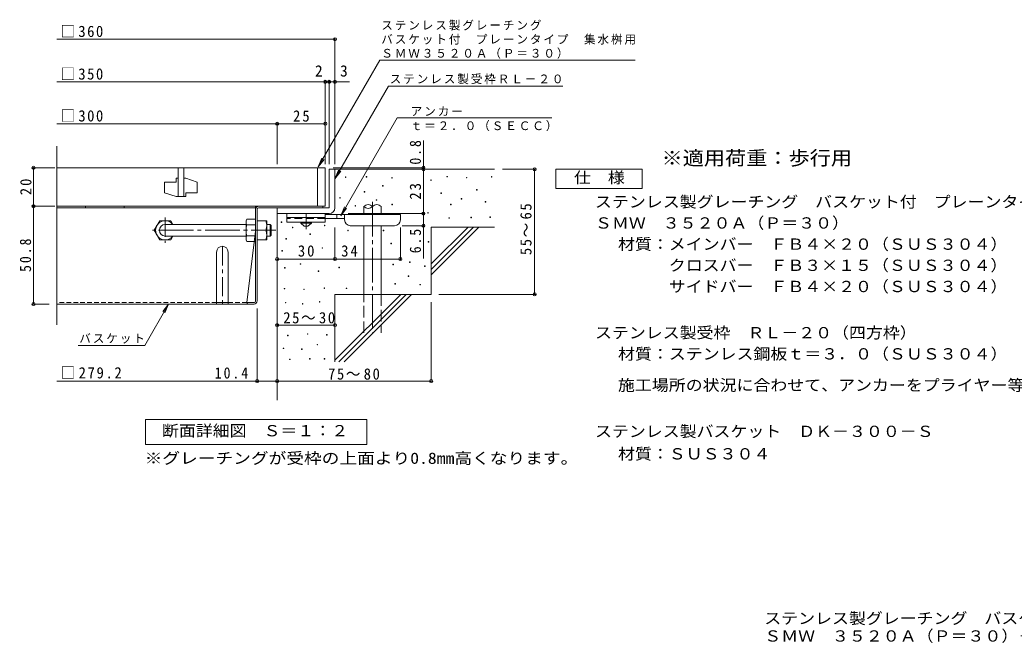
# Model space of a CAD drawing. Units: millimetres on the paper, enlarged 4 times, with parts at other scales. Extents: x -936 to 978, y -778 to 647.
# Drawn here: x -936 to 98, y -778 to -131 of the extents above; entities that cross this region are included whole.
import ezdxf
from ezdxf.enums import TextEntityAlignment as Align

# ---------------------------------------------------------------- set-up
doc = ezdxf.new("R2010")
doc.units = ezdxf.units.MM
doc.header["$LTSCALE"] = 4
doc.header["$PDMODE"] = 32
doc.header["$PDSIZE"] = 3.2
for name, pattern in [('CHAIN1', [8, 5, -1, 1, -1]), ('CHAIN2', [12, 9, -1, 1, -1]), ('DASHED1', [1.8, 1.2, -0.6]), ('DASHED2', [3, 2, -1]), ('DASHED3', [4, 3, -1])]:
    doc.linetypes.add(name, pattern=pattern)
for name, color, linetype, lineweight in [('D-0', 7, 'Continuous', 9), ('D-1', 2, 'Continuous', 9), ('D-2', 3, 'Continuous', 9), ('D-4', 7, 'Continuous', 9), ('D-5', 7, 'Continuous', 9), ('D-6', 6, 'Continuous', 9), ('D-7', 2, 'Continuous', 9), ('D-8', 2, 'Continuous', 9), ('D-9', 2, 'Continuous', 9), ('D-B', 2, 'Continuous', 9)]:
    doc.layers.add(name, color=color, linetype=linetype, lineweight=lineweight)
doc.layers.add('F-5_F-5ﾚｲﾔ', color=2, linetype='Continuous')
doc.styles.add('ＭＳ ゴシック', font='')
doc.styles.get('ＭＳ ゴシック').set_extended_font_data('MS Gothic')

msp = doc.modelspace()

# ---------------------------------------------------------------- linework, layer by layer
at = {"layer": 'D-0'}
for points in [[(-597.315, -294.421), (-597.315, -293.82), (-596.715, -293.82), (-596.715, -294.421)], [(-575.659, -294.15), (-575.659, -293.55), (-575.059, -293.55), (-575.059, -294.15)], [(-549.131, -295.233), (-549.131, -294.633), (-548.531, -294.633), (-548.531, -295.233)], [(-508.644, -297.531), (-508.644, -296.931), (-508.043, -296.931), (-508.043, -297.531)], [(-491.86, -294.012), (-491.86, -293.412), (-491.26, -293.412), (-491.26, -294.012)], [(-471.558, -295.095), (-471.558, -294.495), (-470.958, -294.495), (-470.958, -295.095)], [(-445.571, -294.283), (-445.571, -293.683), (-444.971, -293.683), (-444.971, -294.283)], [(-577.825, -309.85), (-577.825, -309.25), (-577.225, -309.25), (-577.225, -309.85)], [(-558.605, -303.624), (-558.605, -303.024), (-558.005, -303.024), (-558.005, -303.624)], [(-460.883, -307.685), (-460.883, -307.085), (-460.283, -307.085), (-460.283, -307.685)], [(-603.168, -315.907), (-603.168, -315.307), (-602.568, -315.307), (-602.568, -315.907)], [(-565.373, -318.242), (-565.373, -317.642), (-564.773, -317.642), (-564.773, -318.242)], [(-497.969, -311.204), (-497.969, -310.604), (-497.369, -310.604), (-497.369, -311.204)], [(-476.854, -317.159), (-476.854, -316.559), (-476.254, -316.559), (-476.254, -317.159)], [(-451.95, -320.137), (-451.95, -319.537), (-451.35, -319.537), (-451.35, -320.137)], [(-587.299, -324.197), (-587.299, -323.597), (-586.699, -323.597), (-586.699, -324.197)], [(-548.86, -322.844), (-548.86, -322.244), (-548.26, -322.244), (-548.26, -322.844)], [(-487.953, -322.844), (-487.953, -322.244), (-487.353, -322.244), (-487.353, -322.844)], [(-663.875, -341.346), (-663.875, -340.746), (-663.275, -340.746), (-663.275, -341.346)], [(-511.774, -331.506), (-511.774, -330.906), (-511.174, -330.906), (-511.174, -331.506)], [(-489.848, -336.92), (-489.848, -336.32), (-489.248, -336.32), (-489.248, -336.92)], [(-466.838, -336.379), (-466.838, -335.779), (-466.238, -335.779), (-466.238, -336.379)], [(-447.077, -336.108), (-447.077, -335.508), (-446.477, -335.508), (-446.477, -336.108)], [(-652.366, -346.85), (-652.366, -346.25), (-651.766, -346.25), (-651.766, -346.85)], [(-619.157, -344.804), (-619.157, -344.204), (-618.557, -344.204), (-618.557, -344.804)], [(-594.886, -349.916), (-594.886, -349.316), (-594.286, -349.316), (-594.286, -349.916)], [(-558.057, -349.848), (-558.057, -349.248), (-557.457, -349.248), (-557.457, -349.848)], [(-659.051, -358.661), (-659.051, -358.061), (-658.451, -358.061), (-658.451, -358.661)], [(-634.079, -353.788), (-634.079, -353.188), (-633.479, -353.188), (-633.479, -353.788)], [(-511.219, -361.697), (-511.219, -361.096), (-510.619, -361.096), (-510.619, -361.697)], [(-663.214, -370.985), (-663.214, -370.385), (-662.614, -370.385), (-662.614, -370.985)], [(-621.593, -368.101), (-621.593, -367.501), (-620.993, -367.501), (-620.993, -368.101)], [(-549.94, -363.408), (-549.94, -362.808), (-549.34, -362.808), (-549.34, -363.408)], [(-660.574, -388.658), (-660.574, -388.057), (-659.974, -388.057), (-659.974, -388.658)], [(-644.367, -384.718), (-644.367, -384.118), (-643.767, -384.118), (-643.767, -384.718)], [(-625.571, -392.099), (-625.571, -391.499), (-624.971, -391.499), (-624.971, -392.099)], [(-604.141, -388.441), (-604.141, -387.841), (-603.541, -387.841), (-603.541, -388.441)], [(-548.048, -385.375), (-548.048, -384.775), (-547.448, -384.775), (-547.448, -385.375)], [(-530.723, -382.939), (-530.723, -382.339), (-530.123, -382.339), (-530.123, -382.939)], [(-514.993, -386.957), (-514.993, -386.357), (-514.393, -386.357), (-514.393, -386.957)], [(-532.077, -397.286), (-532.077, -396.686), (-531.477, -396.686), (-531.477, -397.286)], [(-660.878, -410.432), (-660.878, -409.832), (-660.278, -409.832), (-660.278, -410.432)], [(-640.627, -411.041), (-640.627, -410.441), (-640.027, -410.441), (-640.027, -411.041)], [(-619.462, -409.823), (-619.462, -409.223), (-618.861, -409.223), (-618.861, -409.823)], [(-596.5, -410.014), (-596.5, -409.414), (-595.9, -409.414), (-595.9, -410.014)], [(-545.882, -405.407), (-545.882, -404.807), (-545.282, -404.807), (-545.282, -405.407)], [(-519.895, -406.219), (-519.895, -405.619), (-519.295, -405.619), (-519.295, -406.219)], [(-624.334, -423.984), (-624.334, -423.384), (-623.734, -423.384), (-623.734, -423.984)], [(-659.66, -424.897), (-659.66, -424.297), (-659.06, -424.297), (-659.06, -424.897)], [(-641.997, -426.116), (-641.997, -425.515), (-641.397, -425.515), (-641.397, -426.116)], [(-657.529, -459.006), (-657.529, -458.405), (-656.929, -458.405), (-656.929, -459.006)], [(-636.82, -457.483), (-636.82, -456.883), (-636.22, -456.883), (-636.22, -457.483)], [(-616.873, -458.244), (-616.873, -457.644), (-616.273, -457.644), (-616.273, -458.244)], [(-661.792, -472.405), (-661.792, -471.805), (-661.192, -471.805), (-661.192, -472.405)], [(-642.911, -473.319), (-642.911, -472.719), (-642.311, -472.719), (-642.311, -473.319)], [(-626.77, -468.598), (-626.77, -467.998), (-626.17, -467.998), (-626.17, -468.598)], [(-655.244, -483.825), (-655.244, -483.225), (-654.644, -483.225), (-654.644, -483.825)], [(-634.536, -483.216), (-634.536, -482.616), (-633.936, -482.616), (-633.936, -483.216)], [(-619.309, -483.216), (-619.309, -482.616), (-618.709, -482.616), (-618.709, -483.216)]]:
    msp.add_lwpolyline(points, close=True, dxfattribs=at)
at = {"layer": 'D-1'}
for p, q in [((-614.165, -286.041), (-614.165, -326.041)), ((-614.165, -286.041), (-608.165, -286.041)), ((-608.165, -326.041), (-608.165, -286.041)), ((-614.165, -326.041), (-668.165, -326.041)), ((-668.165, -332.041), (-668.165, -326.041)), ((-668.165, -332.041), (-614.165, -332.041))]:
    msp.add_line(p, q, dxfattribs=at)
at = {"layer": 'D-1', "color": 3}
for p, q in [((-678.969, -343.441), (-675.569, -343.441)), ((-675.569, -343.441), (-674.569, -344.441)), ((-675.569, -355.441), (-675.569, -343.441)), ((-674.569, -354.441), (-674.569, -344.441)), ((-678.969, -355.441), (-675.569, -355.441)), ((-675.569, -355.441), (-674.569, -354.441))]:
    msp.add_line(p, q, dxfattribs=at)
at = {"layer": 'D-1'}
msp.add_arc((-614.165, -326.041), 6, 270, 0, dxfattribs=at)
at = {"layer": 'D-2'}
for p, q in [((-897.232, -447.727), (-897.232, -261.955)), ((-618.165, -284.441), (-897.232, -284.441)), ((-771.165, -284.441), (-771.165, -314.441)), ((-765.165, -284.441), (-765.165, -314.441)), ((-626.165, -324.441), (-626.165, -284.441)), ((-618.165, -284.441), (-618.165, -324.441)), ((-785.165, -299.441), (-785.165, -310.441)), ((-785.165, -299.441), (-773.165, -299.441)), ((-773.165, -295.441), (-773.165, -299.441)), ((-771.165, -295.441), (-773.165, -295.441)), ((-763.165, -295.441), (-765.165, -295.441)), ((-763.165, -310.441), (-751.165, -310.441)), ((-897.232, -324.441), (-618.165, -324.441))]:
    msp.add_line(p, q, dxfattribs=at)
for points in [[(-763.165, -295.441), (-751.165, -299.441), (-751.165, -310.441)], [(-763.165, -310.441), (-763.165, -314.441), (-773.165, -314.441), (-785.165, -310.441)]]:
    msp.add_lwpolyline(points, dxfattribs=at)
at = {"layer": 'D-4'}
for p, q in [((-897.233, -150.894), (-608.165, -150.894)), ((-608.165, -280.859), (-608.165, -149.694)), ((-897.233, -195.172), (-618.165, -195.172)), ((-618.165, -280.859), (-618.165, -193.973)), ((-618.165, -195.172), (-616.165, -195.172)), ((-616.165, -195.172), (-593.101, -195.172)), ((-614.165, -280.859), (-614.165, -193.973)), ((-668.165, -280.859), (-668.165, -237.473)), ((-897.233, -238.673), (-668.165, -238.673)), ((-668.165, -238.673), (-618.165, -238.673)), ((-516.179, -286.041), (-516.179, -256.112)), ((-899.372, -284.441), (-922.593, -284.441)), ((-921.393, -324.441), (-921.393, -284.441)), ((-514.979, -284.441), (-610.165, -284.441)), ((-516.179, -286.041), (-516.179, -332.041)), ((-399.46, -286.041), (-434.165, -286.041)), ((-400.66, -286.041), (-400.66, -416.041)), ((-899.372, -324.441), (-922.593, -324.441)), ((-921.393, -324.441), (-921.393, -426.041)), ((-516.179, -378.741), (-516.179, -332.041)), ((-608.162, -380.482), (-608.162, -346.64)), ((-540.162, -380.482), (-540.162, -346.64)), ((-514.979, -344.64), (-538.162, -344.64)), ((-399.46, -416.041), (-500.165, -416.041)), ((-922.593, -426.041), (-905.229, -426.041)), ((-780.988, -426.041), (-787.076, -433.974)), ((-688.969, -507.241), (-688.969, -430.841)), ((-508.165, -507.241), (-508.165, -424.041)), ((-668.165, -447.943), (-608.165, -447.943)), ((-688.969, -506.041), (-897.232, -506.041)), ((-668.165, -506.041), (-688.969, -506.041)), ((-668.165, -506.041), (-508.165, -506.041))]:
    msp.add_line(p, q, dxfattribs=at)
for points in [[(-668.162, -379.282), (-608.162, -379.282), (-540.162, -379.282)], [(-875.065, -469.048), (-805.818, -469.048), (-780.988, -426.041), (-784.815, -435.279)]]:
    msp.add_lwpolyline(points, dxfattribs=at)
for p in [(-608.165, -150.894), (-618.165, -195.172), (-614.165, -195.172), (-608.165, -195.172), (-668.165, -238.673), (-618.165, -238.673), (-921.393, -284.441), (-516.179, -284.441), (-516.179, -286.041), (-400.66, -286.041), (-921.393, -324.441), (-516.179, -332.041), (-516.179, -344.64), (-668.162, -379.282), (-608.162, -379.282), (-540.162, -379.282), (-400.66, -416.041), (-921.393, -426.041), (-668.165, -447.943), (-608.165, -447.943), (-688.969, -506.041), (-668.165, -506.041), (-508.165, -506.041)]:
    msp.add_point(p, dxfattribs=at)
at = {"layer": 'D-5'}
for p, q in [((-625.486, -283.641), (-561.371, -172.591)), ((-295.991, -172.591), (-561.371, -172.591)), ((-608.166, -296.041), (-552.459, -199.553)), ((-371.212, -199.553), (-552.459, -199.553)), ((-602.108, -334.461), (-543.321, -232.639)), ((-543.321, -232.639), (-382.806, -232.639)), ((-625.486, -283.641), (-621.659, -274.402)), ((-625.486, -283.641), (-619.398, -275.707)), ((-608.166, -296.041), (-604.339, -286.802)), ((-608.166, -296.041), (-602.078, -288.107)), ((-602.108, -334.461), (-598.281, -325.222)), ((-602.108, -334.461), (-596.02, -326.527)), ((-594.564, -332.041), (-514.979, -332.041)), ((-804.963, -546.041), (-574.963, -546.041)), ((-804.963, -572.041), (-804.963, -546.041)), ((-574.963, -546.041), (-574.963, -572.041)), ((-574.963, -572.041), (-804.963, -572.041))]:
    msp.add_line(p, q, dxfattribs=at)
msp.add_lwpolyline([(-378.739, -306.041), (-378.739, -286.041), (-288.739, -286.041), (-288.739, -306.041)], close=True, dxfattribs=at)
at = {"layer": 'D-6'}
for p, q in [((-608.165, -286.041), (-442.165, -286.041)), ((-578.162, -333.04), (-578.162, -324.71)), ((-560.162, -333.04), (-560.162, -324.71)), ((-668.165, -332.041), (-668.165, -526.041)), ((-578.162, -416.041), (-578.162, -344.64)), ((-560.162, -416.041), (-560.162, -344.64)), ((-508.165, -384.445), (-469.761, -346.041)), ((-508.165, -346.041), (-442.165, -346.041)), ((-508.165, -390.101), (-464.105, -346.041)), ((-508.165, -346.041), (-508.165, -416.041)), ((-508.165, -395.758), (-458.448, -346.041)), ((-608.165, -416.041), (-608.165, -486.041)), ((-608.165, -416.041), (-508.165, -416.041)), ((-608.165, -484.444), (-539.761, -416.041)), ((-604.105, -486.041), (-534.105, -416.041)), ((-598.449, -486.041), (-528.449, -416.041))]:
    msp.add_line(p, q, dxfattribs=at)
at = {"layer": 'D-6', "linetype": 'CHAIN2'}
msp.add_line((-569.162, -319.785), (-569.162, -456.041), dxfattribs=at)
at = {"layer": 'D-6', "linetype": 'DASHED3'}
for p, q in [((-578.162, -456.041), (-578.162, -416.041)), ((-560.162, -416.041), (-560.162, -456.041))]:
    msp.add_line(p, q, dxfattribs=at)
at = {"layer": 'D-6'}
for centre, start, end in [((-573.662, -328.772), 42.07146, 137.92854), ((-573.662, -320.648), 222.07146, 317.92854), ((-564.662, -328.772), 42.07146, 137.92854)]:
    msp.add_arc(centre, 6.062, start, end, dxfattribs=at)
at = {"layer": 'D-7'}
for p, q in [((-690.569, -324.441), (-897.229, -324.441)), ((-690.569, -326.041), (-897.229, -326.041)), ((-867.365, -324.441), (-867.365, -326.041)), ((-827.365, -324.441), (-827.365, -326.041)), ((-690.569, -423.107), (-690.569, -324.441)), ((-688.969, -422.841), (-688.969, -327.374)), ((-687.635, -326.041), (-620.562, -326.041)), ((-687.369, -324.441), (-620.562, -324.441)), ((-620.562, -324.441), (-620.562, -326.041)), ((-690.569, -350.441), (-699.793, -424.441)), ((-692.169, -426.041), (-897.229, -426.041)), ((-691.902, -424.441), (-699.793, -424.441))]:
    msp.add_line(p, q, dxfattribs=at)
at = {"layer": 'D-7', "linetype": 'DASHED1'}
for p, q in [((-731.169, -424.441), (-897.229, -424.441)), ((-699.793, -424.441), (-719.169, -424.441))]:
    msp.add_line(p, q, dxfattribs=at)
at = {"layer": 'D-7'}
for centre, radius, start, end in [((-687.369, -327.641), 3.2, 90, 180), ((-687.635, -327.374), 1.333, 90, 180), ((-692.169, -422.841), 3.2, 270, 0), ((-691.902, -423.107), 1.333, 270, 0), ((-698.193, -424.441), 1.6, 180, 270)]:
    msp.add_arc(centre, radius, start, end, dxfattribs=at)
at = {"layer": 'D-8', "linetype": 'CHAIN1'}
for p, q in [((-784.562, -336.248), (-784.562, -362.633)), ((-771.369, -349.441), (-797.755, -349.441)), ((-725.169, -366.041), (-725.169, -426.041))]:
    msp.add_line(p, q, dxfattribs=at)
at = {"layer": 'D-8'}
for p, q in [((-731.169, -372.041), (-731.169, -426.041)), ((-719.169, -372.041), (-719.169, -426.041)), ((-731.169, -424.441), (-719.169, -424.441))]:
    msp.add_line(p, q, dxfattribs=at)
msp.add_arc((-725.169, -372.041), 6, 0, 180, dxfattribs=at)
at = {"layer": 'D-9'}
for p, q in [((-688.969, -339.441), (-678.969, -339.441)), ((-678.969, -359.441), (-678.969, -339.441)), ((-688.969, -349.441), (-679.835, -349.441)), ((-643.662, -342.04), (-643.662, -341.041)), ((-643.662, -342.04), (-640.162, -345.04)), ((-643.662, -342.04), (-632.662, -342.04)), ((-640.162, -345.04), (-636.162, -345.04)), ((-636.162, -345.04), (-632.662, -342.04)), ((-632.662, -342.04), (-632.662, -341.041)), ((-688.969, -359.441), (-678.969, -359.441))]:
    msp.add_line(p, q, dxfattribs=at)
at = {"layer": 'D-9', "color": 3}
for p, q in [((-658.162, -332.041), (-658.162, -341.041)), ((-618.162, -332.041), (-658.162, -332.041)), ((-618.162, -336.041), (-658.162, -336.041)), ((-618.162, -332.041), (-618.162, -341.041)), ((-618.162, -341.041), (-658.162, -341.041))]:
    msp.add_line(p, q, dxfattribs=at)
at = {"layer": 'D-9', "color": 3, "linetype": 'DASHED2'}
msp.add_line((-618.162, -337.041), (-658.162, -337.041), dxfattribs=at)
at = {"layer": 'D-9', "color": 4, "linetype": 'CHAIN1'}
msp.add_line((-638.162, -348.136), (-638.162, -332.041), dxfattribs=at)
at = {"layer": 'D-9', "color": 4}
for p, q in [((-540.162, -333.04), (-618.162, -333.04)), ((-598.152, -337.04), (-618.162, -337.04)), ((-606.162, -337.04), (-606.162, -333.04)), ((-598.162, -338.64), (-598.162, -333.04)), ((-540.162, -338.64), (-540.162, -333.04)), ((-592.162, -344.64), (-546.162, -344.64))]:
    msp.add_line(p, q, dxfattribs=at)
at = {"layer": 'D-9', "linetype": 'CHAIN1'}
msp.add_line((-673.596, -349.441), (-679.719, -349.441), dxfattribs=at)
at = {"layer": 'D-9'}
for centre in [(-693.835, -344.441), (-693.835, -354.441)]:
    msp.add_arc(centre, 14.866, 340.34633, 19.65366, dxfattribs=at)
at = {"layer": 'D-9', "color": 4}
for centre, start, end in [((-592.162, -338.64), 180, 270), ((-546.162, -338.64), 270, 0)]:
    msp.add_arc(centre, 6, start, end, dxfattribs=at)
at = {"layer": 'D-B'}
for p, q in [((-796.062, -349.441), (-790.288, -339.441)), ((-790.288, -339.441), (-778.835, -339.441)), ((-776.535, -343.425), (-778.835, -339.441)), ((-700.569, -339.441), (-699.703, -337.941)), ((-700.569, -359.441), (-700.569, -339.441)), ((-690.569, -337.941), (-699.703, -337.941)), ((-796.062, -349.441), (-790.288, -359.441)), ((-699.703, -343.714), (-690.569, -343.714)), ((-790.288, -359.441), (-778.835, -359.441)), ((-776.526, -355.441), (-778.835, -359.441)), ((-700.569, -359.441), (-699.703, -360.941)), ((-699.703, -355.167), (-690.569, -355.167)), ((-690.569, -360.941), (-699.703, -360.941))]:
    msp.add_line(p, q, dxfattribs=at)
at = {"layer": 'D-B', "color": 3, "linetype": 'CHAIN2'}
msp.add_line((-791.138, -349.441), (-669.56, -349.441), dxfattribs=at)
at = {"layer": 'D-B', "color": 3}
for p, q in [((-784.562, -343.441), (-700.569, -343.441)), ((-784.562, -355.441), (-700.569, -355.441))]:
    msp.add_line(p, q, dxfattribs=at)
at = {"layer": 'D-B'}
for centre, radius, start, end in [((-784.562, -349.441), 10, 36.87019, 323.12981), ((-694.005, -341.23), 6.579, 149.99998, 176.07924), ((-695.099, -340.76), 5.47, 180.2103, 212.68507), ((-681.204, -349.441), 19.365, 162.79973, 197.20026), ((-695.099, -358.121), 5.47, 147.31491, 179.78969), ((-694.005, -357.651), 6.579, 183.92075, 210)]:
    msp.add_arc(centre, radius, start, end, dxfattribs=at)
at = {"layer": 'D-B', "color": 3}
msp.add_arc((-784.562, -349.441), 6, 90, 270, dxfattribs=at)

# ---------------------------------------------------------------- texts
at = {"layer": 'D-4', "color": 2, "style": 'ＭＳ ゴシック'}
for s, p in [('2', (-628.901, -193.173)), ('3', (-602.845, -193.173))]:
    msp.add_text(s, height=11.73, dxfattribs=at).set_placement(p, align=Align.BOTTOM_LEFT)
at = {"layer": 'D-4', "color": 2, "style": 'ＭＳ ゴシック', "width": 1.15}
msp.add_text('※グレーチングが受枠の上面より0.8mm高くなります。', height=11.73, dxfattribs=at).set_placement((-805.913, -595.626), align=Align.BOTTOM_LEFT)
at = {"layer": 'D-4', "color": 2, "char_height": 11.73, "attachment_point": 7, "style": 'ＭＳ ゴシック'}
for s, insert in [('\\T1.21;\\W0.95;□360', (-893.233, -148.873)), ('\\T1.21;\\W0.95;□350', (-893.233, -193.153)), ('\\T1.21;\\W0.95;□300', (-893.233, -236.673)), ('\\T1.27;\\W0.95;25', (-651.665, -236.673)), ('\\T1.27;\\W0.95;30', (-646.662, -376.882)), ('\\T1.27;\\W0.95;34', (-601.662, -376.882)), ('\\T1.22;\\W0.95;25～30', (-661.846, -446.288)), ('\\T1.23;\\W0.95;□279.2', (-893.233, -503.641)), ('\\T1.28;\\W0.9;10.4', (-733.043, -503.641)), ('\\T1.22;\\W0.95;75～80', (-615.312, -504.733))]:
    msp.add_mtext(s, dxfattribs=dict(at, insert=insert))
at = {"layer": 'D-4', "color": 2, "char_height": 11.73, "attachment_point": 7, "rotation": 90, "style": 'ＭＳ ゴシック'}
for s, insert in [('\\T1.27;\\W0.9;0.8', (-518.579, -281.2)), ('\\T1.27;\\W0.95;20', (-923.393, -312.941)), ('\\T1.27;\\W0.95;23', (-518.579, -317.541)), ('\\T1.22;\\W0.95;55～65', (-403.703, -375.243)), ('\\T1.27;\\W0.9;6.5', (-518.579, -373.318)), ('\\T1.28;\\W0.9;50.8', (-923.793, -392.741))]:
    msp.add_mtext(s, dxfattribs=dict(at, insert=insert))
at = {"layer": 'D-4', "insert": (-873.818, -467.145), "char_height": 8.798, "attachment_point": 7, "style": 'ＭＳ ゴシック'}
msp.add_mtext('\\T1.17;バスケット', dxfattribs=at)
at = {"layer": 'D-5', "color": 3, "style": 'ＭＳ ゴシック', "width": 1.1}
msp.add_text('※適用荷重：歩行用', height=14.66, dxfattribs=at).set_placement((-268.739, -286.041), align=Align.BOTTOM_LEFT)
at = {"layer": 'D-5', "color": 2, "style": 'ＭＳ ゴシック', "width": 1.1}
for s, p in [('仕\u3000様', (-359.739, -304.041)), ('ステンレス製グレーチング\u3000バスケット付\u3000プレーンタイプ\u3000集水桝用', (-337.903, -329.209)), ('ＳＭＷ\u3000３５２０Ａ（Ｐ＝３０）', (-337.903, -351.209)), ('材質：メインバー\u3000ＦＢ４×２０（ＳＵＳ３０４）', (-314.018, -373.209)), ('\u3000\u3000\u3000クロスバー\u3000ＦＢ３×１５（ＳＵＳ３０４）', (-314.018, -395.209)), ('\u3000\u3000\u3000サイドバー\u3000ＦＢ４×２０（ＳＵＳ３０４）', (-314.018, -417.209)), ('ステンレス製受枠\u3000ＲＬ－２０（四方枠）', (-337.903, -465.209)), ('材質：ステンレス鋼板ｔ＝３．０（ＳＵＳ３０４）', (-314.018, -487.209)), ('施工場所の状況に合わせて、アンカーをプライヤー等で折り曲げてご使用ください。', (-314.018, -519.714)), ('断面詳細図\u3000Ｓ＝１：２', (-787.963, -567.04)), ('ステンレス製バスケット\u3000ＤＫ－３００－Ｓ', (-337.903, -567.714)), ('材質：ＳＵＳ３０４', (-314.018, -591.06))]:
    msp.add_text(s, height=11.73, dxfattribs=at).set_placement(p, align=Align.BOTTOM_LEFT)
at = {"layer": 'D-5', "char_height": 8.798, "attachment_point": 7, "style": 'ＭＳ ゴシック'}
for s, insert in [('\\T1.17;ステンレス製グレーチング', (-559.991, -141.872)), ('\\T1.17;バスケット付\u3000プレーンタイプ\u3000集水桝用', (-559.991, -156.527)), ('\\T1.17;ＳＭＷ３５２０Ａ（Ｐ＝３０）', (-559.991, -171.182)), ('\\T1.17;ステンレス製受枠ＲＬ－２０', (-551.212, -197.65)), ('\\T1.17;アンカー', (-529.425, -230.775)), ('\\T1.17;ｔ＝２．０（ＳＥＣＣ）', (-529.425, -246.503))]:
    msp.add_mtext(s, dxfattribs=dict(at, insert=insert))
at = {"layer": 'F-5_F-5ﾚｲﾔ', "style": 'ＭＳ ゴシック', "width": 1.1}
for s, p in [('ステンレス製グレーチング\u3000バスケット付\u3000プレーンタイプ\u3000集水桝用', (-162, -761.995)), ('ＳＭＷ\u3000３５２０Ａ（Ｐ＝３０）＋ＲＬ－２０（四方枠）＋ＤＫ－３００－Ｓ', (-162, -780.36))]:
    msp.add_text(s, height=11.73, dxfattribs=at).set_placement(p, align=Align.BOTTOM_LEFT)

doc.saveas('drawing.dxf')
